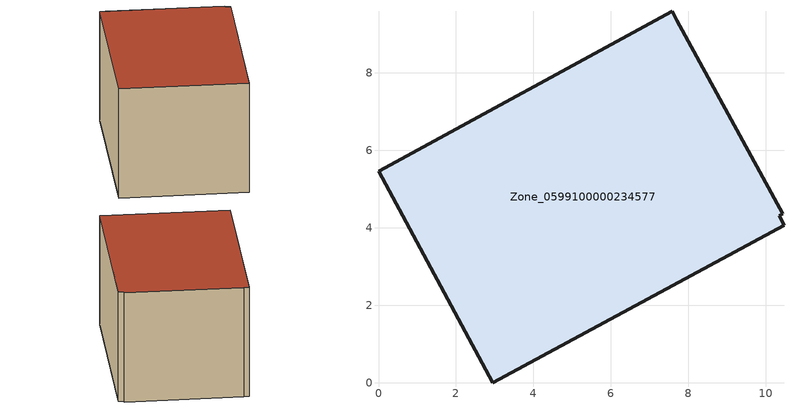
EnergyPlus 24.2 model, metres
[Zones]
Zone_0599100000234577
 floor ground (C_G): 7.58,9.6 7.7,9.37 10.44,4.37 10.34,4.31 10.47,4.07 2.96,0 0,5.46 z0
 wall outside (C_F): 7.7,9.37 7.58,9.6 0,5.46 2.96,0 10.47,4.07 10.34,4.31 10.44,4.37 7.7,9.37 z0:5.72
 roof outside (C_R): 10.44,4.37 7.7,9.37 7.58,9.6 0,5.46 2.96,0 10.47,4.07 10.34,4.31 z5.72
[BUILDING]
Pand.0599100000234577: North Axis=0; Terrain=City; Loads Convergence Tolerance Value=0.04; Temperature Convergence Tolerance Value=0.4; Solar Distribution=FullExterior; Maximum Number of Warmup Days=25; Minimum Number of Warmup Days=1
[Site:Location]
Rotterdam.The.Hague.AP_ZH_NLD Design_Conditions: Latitude=51.96; Longitude=4.45; Time Zone=1; Elevation=-4.5
[SITE:GROUNDTEMPERATURE:BUILDINGSURFACE]
18, 18, 18, 18, 18, 18, 18, 18, 18, 18, 18, 18
[MATERIAL] Thermal Absorptance=0.9; Solar Absorptance=0.7; Visible Absorptance=0.7
Name | Roughness | Thickness | Conductivity | Density | Specific Heat
G.TI.1946-1964 | MediumSmooth | 0.15 | 1 | 540 | 1210
F.TI.1946-1964 | Rough | 0.3 | 0.857143 | 1920 | 840
R.TI.1946-1964 | MediumRough | 0.2 | 0.277778 | 1500 | 1000
[CONSTRUCTION]
C_G: G.TI.1946-1964
C_F: F.TI.1946-1964
C_R: R.TI.1946-1964
[ZONE]
Zone_0599100000234577: Type=1; Multiplier=1; Ceiling Height=Autocalculate; Volume=Autocalculate; Floor Area=autocalculate; Part of Total Floor Area=Yes
[ZONEINFILTRATION:DESIGNFLOWRATE]
Infil_Zone_0599100000234577: Zone or ZoneList or Space or SpaceList=Zone_0599100000234577; Schedule=AlwaysOn; Design Flow Rate Calculation Method=Flow/Area; Flow Rate per Floor Area=0.003; Constant Term Coefficient=1; Temperature Term Coefficient=0; Velocity Term Coefficient=0; Velocity Squared Term Coefficient=0
[HVACTEMPLATE:ZONE:IDEALLOADSAIRSYSTEM]
Zone_0599100000234577: Maximum Heating Supply Air Temperature=50; Minimum Cooling Supply Air Temperature=13; Maximum Heating Supply Air Humidity Ratio=0.0156; Minimum Cooling Supply Air Humidity Ratio=0.0077; Heating Limit=NoLimit; Cooling Limit=NoLimit; Dehumidification Control Type=ConstantSensibleHeatRatio; Cooling Sensible Heat Ratio=0.7; Dehumidification Setpoint=60; Humidification Control Type=None; Humidification Setpoint=30; Outdoor Air Method=None; Outdoor Air Flow Rate per Person=0.00944; Outdoor Air Flow Rate per Zone Floor Area=0; Outdoor Air Flow Rate per Zone=0; Demand Controlled Ventilation Type=None; Outdoor Air Economizer Type=NoEconomizer; Heat Recovery Type=None; Sensible Heat Recovery Effectiveness=0.7; Latent Heat Recovery Effectiveness=0.65
[ZONECONTROL:THERMOSTAT]
ThermostatControl_Zone_0599100000234577: Zone or ZoneList=Zone_0599100000234577; Control Type Schedule=DualSetpointControlType; Control 1=Thermostat_Zone_0599100000234577; Temperature Difference Between Cutout And Setpoint=0
[THERMOSTATSETPOINT:DUALSETPOINT]
Thermostat_Zone_0599100000234577: Heating Setpoint Temperature Schedule=HeatingSetpoint_Zone_0599100000234577; Cooling Setpoint Temperature Schedule=CoolingSetpoint_Zone_0599100000234577
[SCHEDULE:COMPACT]
HeatingSetpoint_Zone_0599100000234577: Through: 12/31, For: AllDays, Until: 24:00, 21
CoolingSetpoint_Zone_0599100000234577: Through: 12/31, For: AllDays, Until: 24:00, 24
DualSetpointControlType: Through: 12/31, For: AllDays, Until: 24:00, 4
AlwaysOn: Through: 12/31, For: AllDays, Until: 24:00, 1
